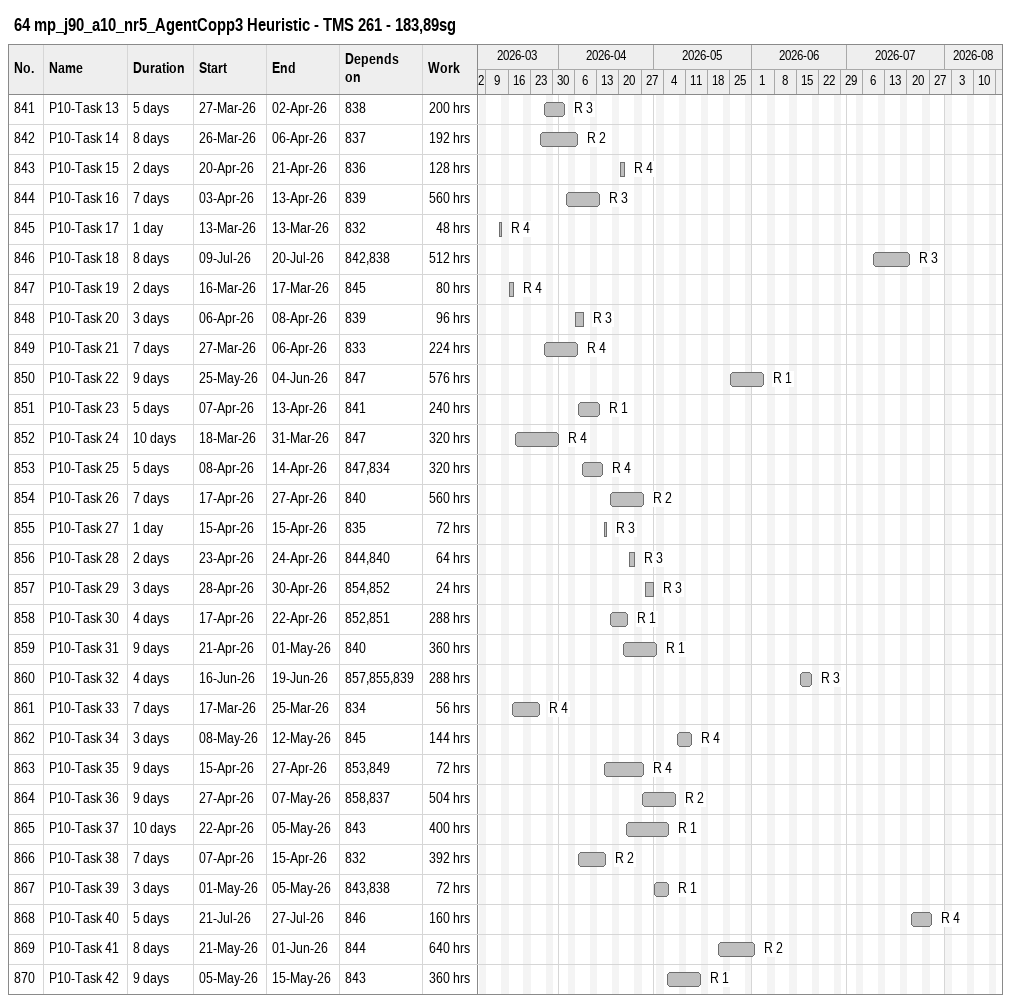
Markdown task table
64 mp_j90_a10_nr5_AgentCopp3 Heuristic - TMS 261 - 183,89sg

| ID | Task | Duration | Start | Finish | Predecessors | Resources | Work (h) |
|---|---|---|---|---|---|---|---|
| 841 | P10-Task 13 | 5d | 2026-03-27 | 2026-04-02 | 838 | R 3 | 200 |
| 842 | P10-Task 14 | 8d | 2026-03-26 | 2026-04-06 | 837 | R 2 | 192 |
| 843 | P10-Task 15 | 2d | 2026-04-20 | 2026-04-21 | 836 | R 4 | 128 |
| 844 | P10-Task 16 | 7d | 2026-04-03 | 2026-04-13 | 839 | R 3 | 560 |
| 845 | P10-Task 17 | 1d | 2026-03-13 | 2026-03-13 | 832 | R 4 | 48 |
| 846 | P10-Task 18 | 8d | 2026-07-09 | 2026-07-20 | 842, 838 | R 3 | 512 |
| 847 | P10-Task 19 | 2d | 2026-03-16 | 2026-03-17 | 845 | R 4 | 80 |
| 848 | P10-Task 20 | 3d | 2026-04-06 | 2026-04-08 | 839 | R 3 | 96 |
| 849 | P10-Task 21 | 7d | 2026-03-27 | 2026-04-06 | 833 | R 4 | 224 |
| 850 | P10-Task 22 | 9d | 2026-05-25 | 2026-06-04 | 847 | R 1 | 576 |
| 851 | P10-Task 23 | 5d | 2026-04-07 | 2026-04-13 | 841 | R 1 | 240 |
| 852 | P10-Task 24 | 10d | 2026-03-18 | 2026-03-31 | 847 | R 4 | 320 |
| 853 | P10-Task 25 | 5d | 2026-04-08 | 2026-04-14 | 847, 834 | R 4 | 320 |
| 854 | P10-Task 26 | 7d | 2026-04-17 | 2026-04-27 | 840 | R 2 | 560 |
| 855 | P10-Task 27 | 1d | 2026-04-15 | 2026-04-15 | 835 | R 3 | 72 |
| 856 | P10-Task 28 | 2d | 2026-04-23 | 2026-04-24 | 844, 840 | R 3 | 64 |
| 857 | P10-Task 29 | 3d | 2026-04-28 | 2026-04-30 | 854, 852 | R 3 | 24 |
| 858 | P10-Task 30 | 4d | 2026-04-17 | 2026-04-22 | 852, 851 | R 1 | 288 |
| 859 | P10-Task 31 | 9d | 2026-04-21 | 2026-05-01 | 840 | R 1 | 360 |
| 860 | P10-Task 32 | 4d | 2026-06-16 | 2026-06-19 | 857, 855, 839 | R 3 | 288 |
| 861 | P10-Task 33 | 7d | 2026-03-17 | 2026-03-25 | 834 | R 4 | 56 |
| 862 | P10-Task 34 | 3d | 2026-05-08 | 2026-05-12 | 845 | R 4 | 144 |
| 863 | P10-Task 35 | 9d | 2026-04-15 | 2026-04-27 | 853, 849 | R 4 | 72 |
| 864 | P10-Task 36 | 9d | 2026-04-27 | 2026-05-07 | 858, 837 | R 2 | 504 |
| 865 | P10-Task 37 | 10d | 2026-04-22 | 2026-05-05 | 843 | R 1 | 400 |
| 866 | P10-Task 38 | 7d | 2026-04-07 | 2026-04-15 | 832 | R 2 | 392 |
| 867 | P10-Task 39 | 3d | 2026-05-01 | 2026-05-05 | 843, 838 | R 1 | 72 |
| 868 | P10-Task 40 | 5d | 2026-07-21 | 2026-07-27 | 846 | R 4 | 160 |
| 869 | P10-Task 41 | 8d | 2026-05-21 | 2026-06-01 | 844 | R 2 | 640 |
| 870 | P10-Task 42 | 9d | 2026-05-05 | 2026-05-15 | 843 | R 1 | 360 |
